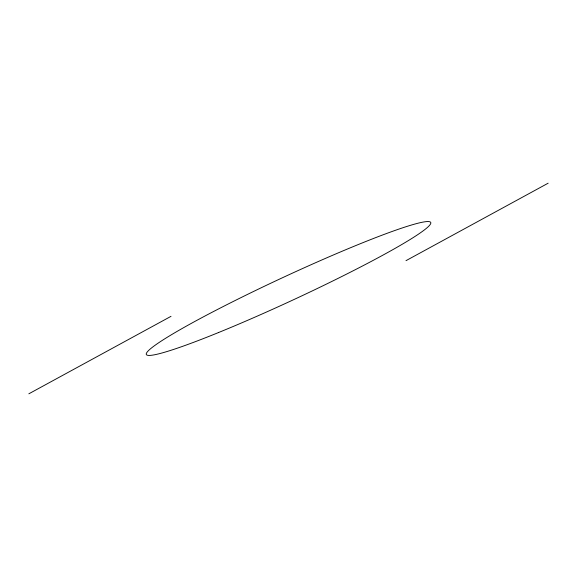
<?xml version="1.0" encoding="UTF-8"?>
<svg xmlns="http://www.w3.org/2000/svg" width="577" height="577" viewBox="0 0 577 577"><rect width="100%" height="100%" fill="white"/><g stroke="black" fill="none" stroke-linecap="round" stroke-linejoin="round"><path stroke-width="0.87" d="M28.85 393.802L171.016 316.333M405.984 260.667L548.15 183.197M218.582 332.518A156.814 12.305 -24.9 0 0 430.824 222.794A156.814 12.305 -24.9 0 0 216.101 310.188A156.814 12.305 -24.9 0 0 218.582 332.518"/></g></svg>
